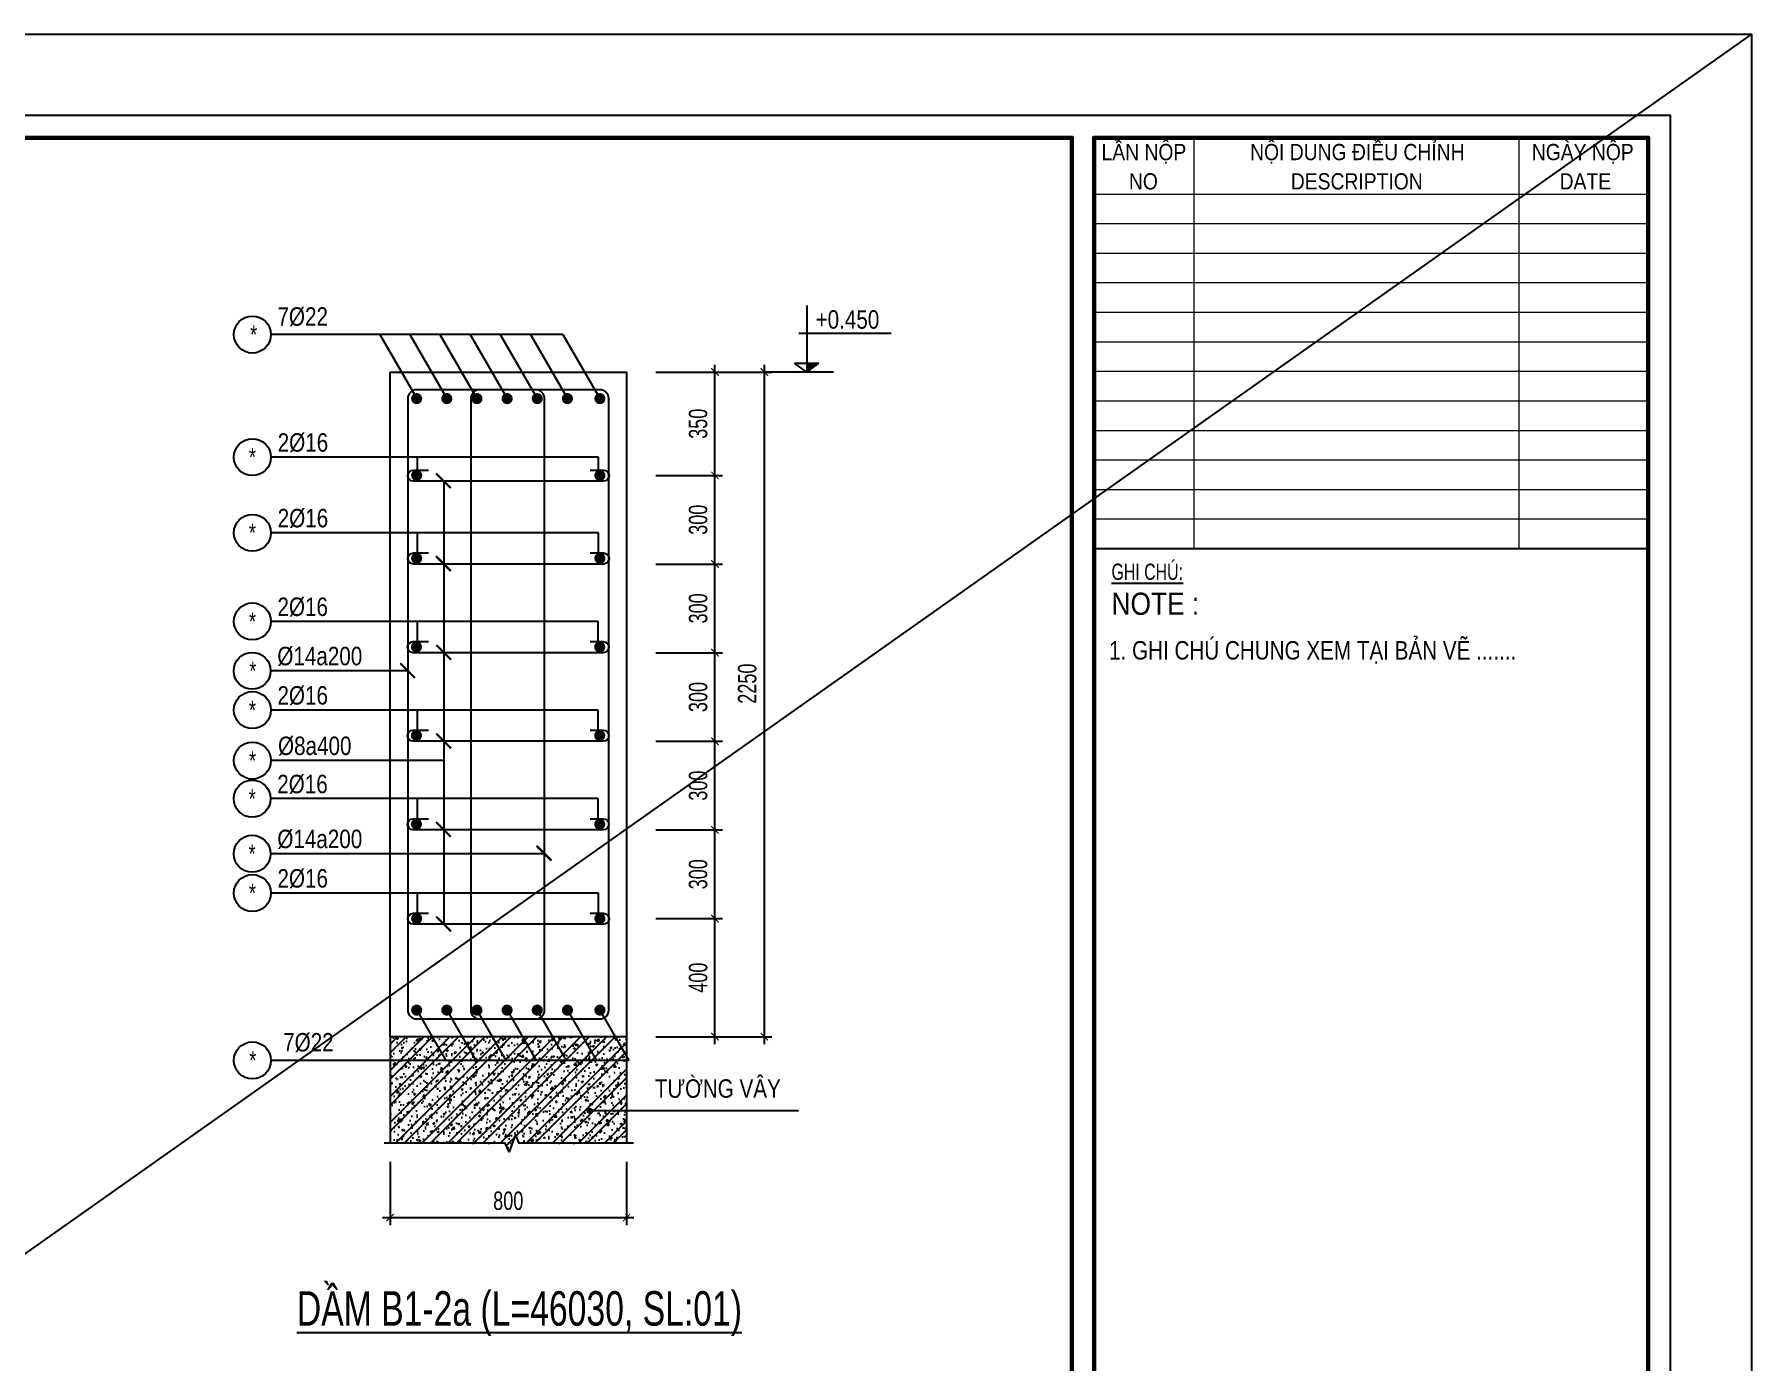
# Model space of a CAD drawing. Extents: x -492186 to 1868871, y -490204 to 147457.
# Drawn here: x -370470 to -323986, y 111511 to 147457 of the extents above; entities that cross this region are included whole.
import ezdxf
from ezdxf.enums import TextEntityAlignment as Align

# ---------------------------------------------------------------- set-up
doc = ezdxf.new("R2010")
doc.units = 0
doc.header["$LTSCALE"] = 250
doc.header["$MEASUREMENT"] = 0
doc.layers.get('0').update_dxf_attribs({"linetype": 'CONTINUOUS'})
doc.layers.get('Defpoints').update_dxf_attribs({"linetype": 'CONTINUOUS'})
for name, color, linetype in [('CDC -TEXT KHUNG', 7, 'CONTINUOUS'), ('CDC-KHUNGTEN', 7, 'CONTINUOUS'), ('CDC.02.DIM', 1, 'CONTINUOUS'), ('CDC.03.BORDER', 3, 'CONTINUOUS'), ('CDC.05.STEEL', 4, 'CONTINUOUS'), ('CDC.06.TEXT', 2, 'CONTINUOUS'), ('CDC.10.HATCH', 9, 'CONTINUOUS'), ('CDC.11.NOTE', 8, 'CONTINUOUS'), ('CDC.14.STEELNUM', 9, 'CONTINUOUS')]:
    doc.layers.add(name, color=color, linetype=linetype)
doc.layers.add('KCS_Plotter', color=11, linetype='CONTINUOUS', plot=False)
doc.styles.add('arial', font='arial.ttf', dxfattribs={"width": 0.7})
doc.styles.add('Arial_4', font='arial.ttf', dxfattribs={"width": 0.75, "height": 3})
doc.styles.add('KT CDC', font='arial.ttf', dxfattribs={"width": 0.85, "height": 200})
doc.styles.get("Standard").update_dxf_attribs({"font": 'arial.ttf', "width": 0.7})
doc.dimstyles.new('DIM 200-25', dxfattribs={"dimscale": 200, "dimtxt": 2.5, "dimasz": 1, "dimexe": 1, "dimexo": 0, "dimgap": 1, "dimtad": 1, "dimdec": 0, "dimlfac": 0.125, "dimdsep": 46, "dimtxsty": 'arial', "dimblk": 'ARCHTICK', "dimcen": 1, "dimdle": 1, "dimclrd": 256, "dimclre": 256, "dimclrt": 2, "dimadec": 0, "dimazin": 0, "dimtfac": 0.00072, "dimtdec": 0, "dimtix": 1, "dimtmove": 2, "dimatfit": 3, "dimldrblk": 'ARCHTICK', "dimfxl": 1, "dimtolj": 1, "dimlwd": -1, "dimlwe": -1, "dimarcsym": 1})

# ---------------------------------------------------------------- blocks, each defined once
blk = doc.blocks.new('_ARCHTICK')
at = {"color": 0, "linetype": 'ByBlock', "const_width": 0.15}
blk.add_lwpolyline([(-0.5, -0.5), (0.5, 0.5)], dxfattribs=at)
blk = doc.blocks.new('*D115')
at = {"layer": 'CDC.02.DIM', "transparency": 16777216}
for p, q in [((-353650, 138311), (-350511, 138311)), ((-350711, 138511), (-350711, 120111)), ((-353650, 120311), (-350511, 120311))]:
    blk.add_line(p, q, dxfattribs=at)
at = {"layer": 'Defpoints', "color": 0, "transparency": 16777216}
for p in [(-353650, 138311), (-353650, 120311), (-350711, 120311)]:
    blk.add_point(p, dxfattribs=at)
at = {"layer": 'CDC.02.DIM', "transparency": 16777216, "xscale": 200, "yscale": 200, "zscale": 200}
for p, rotation in [((-350711, 138311), 90), ((-350711, 120311), 270)]:
    blk.add_blockref('_ARCHTICK', p, dxfattribs=dict(at, rotation=rotation))
at = {"layer": 'CDC.02.DIM', "color": 2, "transparency": 16777216, "insert": (-351174, 129873), "char_height": 500, "attachment_point": 5, "rotation": 90, "style": 'arial'}
blk.add_mtext('\\A1;2250', dxfattribs=at)
blk = doc.blocks.new('*D116')
at = {"layer": 'CDC.02.DIM', "transparency": 16777216}
for p, q in [((-352047, 120111), (-352047, 123711)), ((-353650, 123511), (-351847, 123511)), ((-353650, 120311), (-351847, 120311))]:
    blk.add_line(p, q, dxfattribs=at)
at = {"layer": 'Defpoints', "color": 0, "transparency": 16777216}
for p in [(-353650, 123511), (-352047, 123511), (-353650, 120311)]:
    blk.add_point(p, dxfattribs=at)
at = {"layer": 'CDC.02.DIM', "transparency": 16777216, "xscale": 200, "yscale": 200, "zscale": 200}
for p, rotation in [((-352047, 123511), 90), ((-352047, 120311), 270)]:
    blk.add_blockref('_ARCHTICK', p, dxfattribs=dict(at, rotation=rotation))
at = {"layer": 'CDC.02.DIM', "color": 2, "transparency": 16777216, "insert": (-352502, 121911), "char_height": 500, "attachment_point": 5, "rotation": 90, "style": 'arial'}
blk.add_mtext('\\A1;400', dxfattribs=at)
blk = doc.blocks.new('*D117')
at = {"layer": 'CDC.02.DIM', "transparency": 16777216}
for p, q in [((-352047, 123311), (-352047, 126111)), ((-353650, 125911), (-351847, 125911)), ((-353650, 123511), (-351847, 123511))]:
    blk.add_line(p, q, dxfattribs=at)
at = {"layer": 'Defpoints', "color": 0, "transparency": 16777216}
for p in [(-353650, 125911), (-352047, 125911), (-353650, 123511)]:
    blk.add_point(p, dxfattribs=at)
at = {"layer": 'CDC.02.DIM', "transparency": 16777216, "xscale": 200, "yscale": 200, "zscale": 200}
for p, rotation in [((-352047, 125911), 90), ((-352047, 123511), 270)]:
    blk.add_blockref('_ARCHTICK', p, dxfattribs=dict(at, rotation=rotation))
at = {"layer": 'CDC.02.DIM', "color": 2, "transparency": 16777216, "insert": (-352502, 124711), "char_height": 500, "attachment_point": 5, "rotation": 90, "style": 'arial'}
blk.add_mtext('\\A1;300', dxfattribs=at)
blk = doc.blocks.new('*D118')
at = {"layer": 'CDC.02.DIM', "transparency": 16777216}
for p, q in [((-353650, 130711), (-351847, 130711)), ((-352047, 128111), (-352047, 130911)), ((-353650, 128311), (-351847, 128311))]:
    blk.add_line(p, q, dxfattribs=at)
at = {"layer": 'Defpoints', "color": 0, "transparency": 16777216}
for p in [(-353650, 130711), (-352047, 130711), (-353650, 128311)]:
    blk.add_point(p, dxfattribs=at)
at = {"layer": 'CDC.02.DIM', "transparency": 16777216, "xscale": 200, "yscale": 200, "zscale": 200}
for p, rotation in [((-352047, 130711), 90), ((-352047, 128311), 270)]:
    blk.add_blockref('_ARCHTICK', p, dxfattribs=dict(at, rotation=rotation))
at = {"layer": 'CDC.02.DIM', "color": 2, "transparency": 16777216, "insert": (-352502, 129511), "char_height": 500, "attachment_point": 5, "rotation": 90, "style": 'arial'}
blk.add_mtext('\\A1;300', dxfattribs=at)
blk = doc.blocks.new('*D119')
at = {"layer": 'CDC.02.DIM', "transparency": 16777216}
for p, q in [((-353650, 133111), (-351847, 133111)), ((-352047, 130511), (-352047, 133311)), ((-353650, 130711), (-351847, 130711))]:
    blk.add_line(p, q, dxfattribs=at)
at = {"layer": 'Defpoints', "color": 0, "transparency": 16777216}
for p in [(-353650, 133111), (-352047, 133111), (-353650, 130711)]:
    blk.add_point(p, dxfattribs=at)
at = {"layer": 'CDC.02.DIM', "transparency": 16777216, "xscale": 200, "yscale": 200, "zscale": 200}
for p, rotation in [((-352047, 133111), 90), ((-352047, 130711), 270)]:
    blk.add_blockref('_ARCHTICK', p, dxfattribs=dict(at, rotation=rotation))
at = {"layer": 'CDC.02.DIM', "color": 2, "transparency": 16777216, "insert": (-352502, 131911), "char_height": 500, "attachment_point": 5, "rotation": 90, "style": 'arial'}
blk.add_mtext('\\A1;300', dxfattribs=at)
blk = doc.blocks.new('*D120')
at = {"layer": 'CDC.02.DIM', "transparency": 16777216}
for p, q in [((-353650, 135511), (-351847, 135511)), ((-352047, 132911), (-352047, 135711)), ((-353650, 133111), (-351847, 133111))]:
    blk.add_line(p, q, dxfattribs=at)
at = {"layer": 'Defpoints', "color": 0, "transparency": 16777216}
for p in [(-353650, 135511), (-352047, 135511), (-353650, 133111)]:
    blk.add_point(p, dxfattribs=at)
at = {"layer": 'CDC.02.DIM', "transparency": 16777216, "xscale": 200, "yscale": 200, "zscale": 200}
for p, rotation in [((-352047, 135511), 90), ((-352047, 133111), 270)]:
    blk.add_blockref('_ARCHTICK', p, dxfattribs=dict(at, rotation=rotation))
at = {"layer": 'CDC.02.DIM', "color": 2, "transparency": 16777216, "insert": (-352502, 134311), "char_height": 500, "attachment_point": 5, "rotation": 90, "style": 'arial'}
blk.add_mtext('\\A1;300', dxfattribs=at)
blk = doc.blocks.new('*D121')
at = {"layer": 'CDC.02.DIM', "transparency": 16777216}
for p, q in [((-353650, 138311), (-351847, 138311)), ((-352047, 135311), (-352047, 138511)), ((-353650, 135511), (-351847, 135511))]:
    blk.add_line(p, q, dxfattribs=at)
at = {"layer": 'Defpoints', "color": 0, "transparency": 16777216}
for p in [(-353650, 138311), (-352047, 138311), (-353650, 135511)]:
    blk.add_point(p, dxfattribs=at)
at = {"layer": 'CDC.02.DIM', "transparency": 16777216, "xscale": 200, "yscale": 200, "zscale": 200}
for p, rotation in [((-352047, 138311), 90), ((-352047, 135511), 270)]:
    blk.add_blockref('_ARCHTICK', p, dxfattribs=dict(at, rotation=rotation))
at = {"layer": 'CDC.02.DIM', "color": 2, "transparency": 16777216, "insert": (-352502, 136911), "char_height": 500, "attachment_point": 5, "rotation": 90, "style": 'arial'}
blk.add_mtext('\\A1;350', dxfattribs=at)
blk = doc.blocks.new('*D113')
at = {"layer": 'CDC.02.DIM', "transparency": 16777216}
for p, q in [((-360842, 116926), (-360842, 115212)), ((-354442, 116926), (-354442, 115212)), ((-361042, 115412), (-354242, 115412))]:
    blk.add_line(p, q, dxfattribs=at)
at = {"layer": 'Defpoints', "color": 0, "transparency": 16777216}
for p in [(-360842, 116926, 0), (-354442, 116926, 0), (-354442, 115412)]:
    blk.add_point(p, dxfattribs=at)
at = {"layer": 'CDC.02.DIM', "transparency": 16777216, "xscale": 200, "yscale": 200, "zscale": 200, "rotation": 180}
blk.add_blockref('_ARCHTICK', (-360842, 115412), dxfattribs=at)
at = {"layer": 'CDC.02.DIM', "transparency": 16777216, "xscale": 200, "yscale": 200, "zscale": 200}
blk.add_blockref('_ARCHTICK', (-354442, 115412), dxfattribs=at)
at = {"layer": 'CDC.02.DIM', "color": 2, "transparency": 16777216, "insert": (-357642, 115867), "char_height": 500, "attachment_point": 5, "style": 'arial'}
blk.add_mtext('\\A1;800', dxfattribs=at)
blk = doc.blocks.new('*D114')
at = {"layer": 'CDC.02.DIM', "transparency": 16777216}
for p, q in [((-353650, 128311), (-351847, 128311)), ((-352047, 125711), (-352047, 128511)), ((-353650, 125911), (-351847, 125911))]:
    blk.add_line(p, q, dxfattribs=at)
at = {"layer": 'Defpoints', "color": 0, "transparency": 16777216}
for p in [(-353650, 128311), (-352047, 128311), (-353650, 125911)]:
    blk.add_point(p, dxfattribs=at)
at = {"layer": 'CDC.02.DIM', "transparency": 16777216, "xscale": 200, "yscale": 200, "zscale": 200}
for p, rotation in [((-352047, 128311), 90), ((-352047, 125911), 270)]:
    blk.add_blockref('_ARCHTICK', p, dxfattribs=dict(at, rotation=rotation))
at = {"layer": 'CDC.02.DIM', "color": 2, "transparency": 16777216, "insert": (-352502, 127111), "char_height": 500, "attachment_point": 5, "rotation": 90, "style": 'arial'}
blk.add_mtext('\\A1;300', dxfattribs=at)
blk = doc.blocks.new('KHUNG TEN')
at = {"layer": 'CDC-KHUNGTEN', "color": 8, "lineweight": 9}
for p, q in [((76550, 58000), (76550, 52433)), ((80950, 58000), (80950, 52433)), ((82700, 57233), (75200, 57233)), ((82700, 56833), (75200, 56833)), ((82700, 56433), (75200, 56433)), ((82700, 56033), (75200, 56033)), ((82700, 55633), (75200, 55633)), ((82700, 55233), (75200, 55233)), ((82700, 54833), (75200, 54833)), ((82700, 54433), (75200, 54433)), ((82700, 54033), (75200, 54033)), ((82700, 53633), (75200, 53633)), ((82700, 53233), (75200, 53233)), ((82700, 52833), (75200, 52833))]:
    blk.add_line(p, q, dxfattribs=at)
at = {"layer": 'CDC-KHUNGTEN', "color": 6, "lineweight": 25}
blk.add_line((82700, 52433), (75200, 52433), dxfattribs=at)
at = {"layer": 'CDC-KHUNGTEN', "color": 8}
blk.add_lwpolyline([(75096, 1100), (83000, 1100), (83000, 58300), (3000, 58300), (3000, 1100), (75096, 1100)], dxfattribs=at)
at = {"layer": 'CDC-KHUNGTEN', "color": 255, "lineweight": 60}
blk.add_lwpolyline([(74900, 1400), (74900, 58000), (3300, 58000), (3300, 1400), (74900, 1400)], close=True, dxfattribs=at)
blk.add_lwpolyline([(75200, 1400), (82700, 1400), (82700, 58000), (75200, 58000), (75200, 1400)], dxfattribs=at)
at = {"layer": 'Defpoints', "color": 1, "ltscale": 0.2}
blk.add_lwpolyline([(0, 0), (0, 59400), (84100, 59400), (84100, 0), (0, 0)], close=True, dxfattribs=at)
at = {"layer": 'CDC -TEXT KHUNG', "color": 7, "style": 'KT CDC', "width": 0.85}
for s, p in [('NO', (75672, 57299)), ('DESCRIPTION', (77863, 57299)), ('DATE', (81501, 57299))]:
    blk.add_text(s, height=220, dxfattribs=at).set_placement(p)
at = {"layer": 'CDC -TEXT KHUNG', "char_height": 220, "attachment_point": 2, "line_spacing_factor": 0.941778, "style": 'KT CDC'}
for s, insert, width in [('LẦN NỘP', (75875, 57916), 1464.22), ('NỘI DUNG ĐIỀU CHỈNH', (78763, 57916), 3699.71), ('NGÀY NỘP', (81814, 57916), 1755.59)]:
    blk.add_mtext(s, dxfattribs=dict(at, insert=insert, width=width))
at = {"layer": 'CDC-KHUNGTEN', "color": 7, "style": 'Arial_4', "width": 0.85}
blk.add_text('NOTE :', height=300, dxfattribs=at).set_placement((75436, 51540))
at = {"layer": 'CDC-KHUNGTEN', "color": 6, "insert": (75436, 52233), "char_height": 220, "width": 1881.96, "attachment_point": 1, "style": 'arial'}
blk.add_mtext('{\\LGHI CHÚ:}', dxfattribs=at)

msp = doc.modelspace()

# ---------------------------------------------------------------- hatches: boundary and pattern name
at = {"layer": 'CDC.10.HATCH'}
h = msp.add_hatch(dxfattribs=at)
h.set_pattern_fill('BªT«NG', color=256, scale=100, style=0, pattern_type=2)
h.set_pattern_definition([(45, (-267216.04, 198176.27), (-353.5534, 353.5534), []), (45, (-266980.34, 198176.27), (-353.5534, 353.5534), []), (50, (-267216.04, 198176.27), (478.1735, -41.8348), [50, -550]), (355, (-267216.04, 198176.27), (-92.5009, 501.4614), [40, -440]), (100.4514, (-267176.2, 198172.8), (385.673, 459.6264), [42.4935, -467.428]), (46.1842, (-267216.04, 198309.6), (711.494, -110.346), [75, -825]), (96.6356, (-267156.75, 198300.4), (623.1085, 649.412), [63.74, -701.142]), (351.1842, (-267216.04, 198309.6), (623.108, 649.4124), [60, -660]), (21, (-267149.37, 198276.27), (397.938, -268.4126), [50, -550]), (326, (-267149.37, 198276.27), (162.2102, 483.4334), [40, -440]), (71.4514, (-267116.2, 198253.9), (560.1484, 215.0203), [42.4935, -467.428]), (37.5, (-267216.04, 198176.27), (8.10657, 221.92924), [0, -434.66667, 0, -446.66667, 0, -441.66667]), (7.5, (-267216.04, 198176.27), (175.3797, 262.94114), [0, -254.66667, 0, -424.66667, 0, -168.33333]), (327.5, (-267364.7, 198176.27), (355.88162, -15.03658), [0, -166.66667, 0, -520, 0, -690]), (317.5, (-267431.37, 198176.27), (388.7908, 66.73665), [0, -216.6667, 0, -345.3333, 0, -490])])
h.paths.add_polyline_path([(-360841.6, 119670.9), (-354441.6, 119670.9), (-354441.6, 117873.6), (-355405.2, 117873.6, 1), (-355488.5, 117873.6, 1), (-355405.2, 117873.6), (-354441.6, 117873.6), (-354441.6, 117429), (-357345.4, 117429), (-357448.2, 117665.8), (-357620.5, 117192.2), (-357723.4, 117429), (-360841.6, 117429)])
h.paths.add_polyline_path([(-354745.9, 120311.3), (-354441.6, 120311.3), (-354441.6, 119784.2)])
h.paths.add_polyline_path([(-355625.9, 120311.3), (-354745.9, 120311.3), (-354441.6, 119784.2), (-354441.6, 119670.9), (-355256.2, 119670.9)])
h.paths.add_polyline_path([(-356441.9, 120311.3), (-355625.9, 120311.3), (-355256.2, 119670.9), (-356072.2, 119670.9)])
h.paths.add_polyline_path([(-357257.9, 120311.3), (-356441.9, 120311.3), (-356072.2, 119670.9), (-356888.2, 119670.9)])
h.paths.add_polyline_path([(-358073.9, 120311.3), (-357472.7, 120311.3), (-357257.9, 120311.3), (-356888.2, 119670.9), (-357704.2, 119670.9)])
h.paths.add_polyline_path([(-358889.9, 120311.3), (-358073.9, 120311.3), (-357704.2, 119670.9), (-358520.2, 119670.9)])
h.paths.add_polyline_path([(-359705.9, 120311.3), (-358889.9, 120311.3), (-358520.2, 119670.9), (-359336.2, 119670.9)])
h.paths.add_polyline_path([(-360841.6, 120311.3), (-359705.9, 120311.3), (-359336.2, 119670.9), (-360841.6, 119670.9)])
at = {"layer": 'CDC.11.NOTE'}
msp.add_hatch(color=256, dxfattribs=at).paths.add_polyline_path([(-349239.1, 138555.3), (-349564.7, 138555.3), (-349564.7, 138311.3)])

# ---------------------------------------------------------------- linework, layer by layer
at = {"layer": 'CDC.03.BORDER'}
for p, q in [((-360841.6, 120311.3, 0), (-360841.6, 117429, 0)), ((-354441.6, 120311.3, 0), (-354441.6, 117429, 0))]:
    msp.add_line(p, q, dxfattribs=at)
at = {"layer": 'CDC.03.BORDER', "elevation": 0}
msp.add_lwpolyline([(-357472.7, 120311.3), (-360841.6, 120311.3), (-360841.6, 138311.3), (-354441.6, 138311.3), (-354441.6, 120311.3), (-357472.7, 120311.3)], dxfattribs=at)
at = {"layer": 'CDC.05.STEEL', "elevation": 0}
for points in [[(-360361.6, 137591.3), (-360361.6, 121031.3, 0.4142136), (-360121.6, 120791.3), (-355161.6, 120791.3, 0.4142136), (-354921.6, 121031.3), (-354921.6, 137591.3, 0.4142136), (-355161.6, 137831.3), (-360121.6, 137831.3, 0.4142136)], [(-358657.1, 137591.3), (-358657.1, 121031.3, 0.4142136), (-358417.1, 120791.3), (-356899.7, 120791.3, 0.4142136), (-356659.7, 121031.3), (-356659.7, 137591.3, 0.4142136), (-356899.7, 137831.3), (-358417.1, 137831.3, 0.4142136)]]:
    msp.add_lwpolyline(points, format="xyb", close=True, dxfattribs=at)
at = {"layer": 'CDC.05.STEEL', "const_width": 150, "elevation": 0}
for points in [[(-360174.6, 137538.2, -1), (-360068.6, 137644.3, -1)], [(-359252.6, 137538.2, 1), (-359358.6, 137644.3, 1)], [(-358436.6, 137538.2, 1), (-358542.6, 137644.3, 1)], [(-357620.6, 137538.2, 1), (-357726.6, 137644.3, 1)], [(-356804.6, 137538.2, 1), (-356910.6, 137644.3, 1)], [(-355988.6, 137538.2, 1), (-356094.6, 137644.3, 1)], [(-355108.6, 137538.2, 1), (-355214.6, 137644.3, 1)], [(-360174.6, 135458.2, -1), (-360068.6, 135564.3, -1)], [(-355108.6, 135458.2, 1), (-355214.6, 135564.3, 1)], [(-360174.6, 133214.2, -1), (-360068.6, 133320.2, -1)], [(-355108.6, 133214.2, 1), (-355214.6, 133320.2, 1)], [(-360180.4, 130814.2, -1), (-360074.4, 130920.2, -1)], [(-355114.4, 130814.2, 1), (-355220.4, 130920.2, 1)], [(-360180.4, 128414.2, -1), (-360074.4, 128520.2, -1)], [(-355114.4, 128414.2, 1), (-355220.4, 128520.2, 1)], [(-360180.4, 126014.2, -1), (-360074.4, 126120.2, -1)], [(-355114.4, 126014.2, 1), (-355220.4, 126120.2, 1)], [(-360174.6, 123458.2, -1), (-360068.6, 123564.3, -1)], [(-355108.6, 123458.2, 1), (-355214.6, 123564.3, 1)], [(-360174.6, 121084.3, 1), (-360068.6, 120978.2, 1)], [(-359252.6, 120978.2, 1), (-359358.6, 121084.3, 1)], [(-358436.6, 120978.2, 1), (-358542.6, 121084.3, 1)], [(-357620.6, 120978.2, 1), (-357726.6, 121084.3, 1)], [(-356804.6, 120978.2, 1), (-356910.6, 121084.3, 1)], [(-355988.6, 120978.2, 1), (-356094.6, 121084.3, 1)], [(-355108.6, 121084.3, -1), (-355214.6, 120978.2, -1)]]:
    msp.add_lwpolyline(points, format="xyb", close=True, dxfattribs=at)
at = {"layer": 'CDC.05.STEEL', "elevation": 0}
for points in [[(-355421.1, 135655.3), (-355064.7, 135655.3, -1), (-355064.7, 135355.3), (-360211.6, 135355.3, -1), (-360211.6, 135655.3), (-359798.6, 135655.3)], [(-355421.1, 133411.3), (-355064.7, 133411.3, -1), (-355064.7, 133111.3), (-360211.6, 133111.3, -1), (-360211.6, 133411.3), (-359798.6, 133411.3)], [(-355427, 131011.3), (-355070.5, 131011.3, -1), (-355070.5, 130711.3), (-360217.4, 130711.3, -1), (-360217.4, 131011.3), (-359804.4, 131011.3)], [(-355427, 128611.3), (-355070.5, 128611.3, -1), (-355070.5, 128311.3), (-360217.4, 128311.3, -1), (-360217.4, 128611.3), (-359804.4, 128611.3)], [(-355427, 126211.3), (-355070.5, 126211.3, -1), (-355070.5, 125911.3), (-360217.4, 125911.3, -1), (-360217.4, 126211.3), (-359804.4, 126211.3)], [(-355421.1, 123655.3), (-355064.7, 123655.3, -1), (-355064.7, 123355.3), (-360211.6, 123355.3, -1), (-360211.6, 123655.3), (-359798.6, 123655.3)]]:
    msp.add_lwpolyline(points, format="xyb", dxfattribs=at)
at = {"layer": 'CDC.11.NOTE'}
for p, q in [((-349564.7, 140117.3, 0), (-349564.7, 138311.3, 0)), ((-356162.7, 139325.3, 0), (-364068.7, 139325.3, 0)), ((-361122.7, 139325.3, 0), (-360121.6, 137591.3, 0)), ((-360306.7, 139325.3, 0), (-359305.6, 137591.3, 0)), ((-359490.7, 139325.3, 0), (-358489.6, 137591.3, 0)), ((-358674.7, 139325.3, 0), (-357673.6, 137591.3, 0)), ((-357858.7, 139325.3, 0), (-356857.6, 137591.3, 0)), ((-357042.7, 139325.3, 0), (-356041.6, 137591.3, 0)), ((-356162.7, 139325.3, 0), (-355161.6, 137591.3, 0)), ((-347279.5, 139351.3, 0), (-349781.2, 139351.3, 0)), ((-349564.7, 138311.3, 0), (-349890.3, 138555.3, 0)), ((-349890.3, 138555.3, 0), (-349239.1, 138555.3, 0)), ((-349564.7, 138311.3, 0), (-349239.1, 138555.3, 0)), ((-348835.3, 138311.3, 0), (-350710.6, 138311.3, 0)), ((-355198.7, 136006.5, 0), (-364062.8, 136006.5, 0)), ((-360094.8, 135452.4, 0), (-360094.8, 136006.5, 0)), ((-355198.7, 135452.4, 0), (-355198.7, 136006.5, 0)), ((-359383.7, 135355.3, 0), (-359383.7, 123355.3, 0)), ((-355198.7, 133957.9, 0), (-364062.8, 133957.9, 0)), ((-360094.8, 133208.3, 0), (-360094.8, 133957.9, 0)), ((-355198.7, 133208.3, 0), (-355198.7, 133957.9, 0)), ((-355204.5, 131557.9, 0), (-364068.7, 131557.9, 0)), ((-360100.6, 130808.3, 0), (-360100.6, 131557.9, 0)), ((-355204.5, 130808.3, 0), (-355204.5, 131557.9, 0)), ((-360361.6, 130219.2, 0), (-364068.7, 130219.2, 0)), ((-355204.5, 129157.9, 0), (-364068.7, 129157.9, 0)), ((-360100.6, 128408.3, 0), (-360100.6, 129157.9, 0)), ((-355204.5, 128408.3, 0), (-355204.5, 129157.9, 0)), ((-359383.7, 127788.9, 0), (-364068.7, 127788.9, 0)), ((-355204.5, 126757.9, 0), (-364074.5, 126757.9, 0)), ((-360100.6, 126008.3, 0), (-360100.6, 126757.9, 0)), ((-355204.5, 126008.3, 0), (-355204.5, 126757.9, 0)), ((-356659.7, 125266.9, 0), (-364068.7, 125266.9, 0)), ((-355198.7, 124202, 0), (-364068.7, 124202, 0)), ((-360094.8, 123452.4, 0), (-360094.8, 124202, 0)), ((-355198.7, 123452.4, 0), (-355198.7, 124202, 0)), ((-360121.6, 121031.3, 0), (-359336.2, 119670.9, 0)), ((-359305.6, 121031.3, 0), (-358520.2, 119670.9, 0)), ((-358489.6, 121031.3, 0), (-357704.2, 119670.9, 0)), ((-357673.6, 121031.3, 0), (-356888.2, 119670.9, 0)), ((-356857.6, 121031.3, 0), (-356072.2, 119670.9, 0)), ((-356041.6, 121031.3, 0), (-355256.2, 119670.9, 0)), ((-355161.6, 121031.3, 0), (-354376.2, 119670.9, 0)), ((-354376.2, 119670.9, 0), (-364068.7, 119670.9, 0)), ((-355446.8, 118308.6, 0), (-349785.6, 118308.6, 0))]:
    msp.add_line(p, q, dxfattribs=at)
at = {"layer": 'CDC.11.NOTE', "const_width": 83.3, "elevation": 0}
msp.add_lwpolyline([(-355488.5, 118308.6, 1), (-355405.2, 118308.6, 1)], format="xyb", close=True, dxfattribs=at)
at = {"layer": 'CDC.11.NOTE', "elevation": 0}
msp.add_lwpolyline([(-354252.6, 117429), (-357345.4, 117429), (-357448.2, 117665.8), (-357620.5, 117192.2), (-357723.4, 117429), (-360998.4, 117429)], dxfattribs=at)
at = {"layer": 'CDC.14.STEELNUM'}
for centre in [(-364568.7, 139325.3, 0), (-364568.7, 136006.5, 0), (-364568.7, 133957.9, 0), (-364568.7, 131557.9, 0), (-364574.5, 130219.2, 0), (-364568.7, 129157.9, 0), (-364568.7, 127788.9, 0), (-364574.5, 126757.9, 0), (-364574.5, 125266.9, 0), (-364568.7, 124202, 0), (-364568.7, 119670.9, 0)]:
    msp.add_circle(centre, 500, dxfattribs=at)
at = {"layer": 'KCS_Plotter'}
msp.add_line((-323986, 147456.9), (-492186, 28656.9), dxfattribs=at)

# ---------------------------------------------------------------- block references
at = {"layer": 'CDC.06.TEXT', "xscale": 2, "yscale": 2, "zscale": 2}
msp.add_blockref('KHUNG TEN', (-492186, 28656.9), dxfattribs=at)
at = {"layer": 'CDC.11.NOTE', "xscale": -400, "yscale": 400, "zscale": 400}
for p in [(-359397.1, 135368.7, 0), (-359397.1, 133124.7, 0), (-359390.4, 130718, 0), (-360368.3, 130225.9, 0), (-359390.4, 128318, 0), (-359397.1, 125924.7, 0), (-356673.1, 125280.3, 0), (-359390.4, 123362, 0)]:
    msp.add_blockref('_ARCHTICK', p, dxfattribs=at)

# ---------------------------------------------------------------- texts
at = {"layer": 'CDC.06.TEXT', "style": 'arial', "width": 0.8}
for s, p in [('7%%C22', (-363206.2, 139816.1, 0)), ('2%%C16', (-363200.4, 136404.8, 0)), ('2%%C16', (-363200.4, 134356.1, 0)), ('2%%C16', (-363206.2, 131956.1, 0)), ('%%C14a200', (-362743.6, 130620.7, 0)), ('2%%C16', (-363206.2, 129556.1, 0)), ('%%C8a400', (-362880.1, 128190.3, 0)), ('2%%C16', (-363212, 127156.1, 0)), ('%%C14a200', (-362743.6, 125668.3, 0)), ('2%%C16', (-363206.2, 124600.2, 0)), ('7%%C22', (-363052.2, 120161.7, 0)), ('TƯỜNG VÂY', (-351969.4, 118971.4, 0))]:
    msp.add_text(s, height=500, dxfattribs=at).set_placement(p, align=Align.MIDDLE)
msp.add_text('+0.450', height=500, dxfattribs=at).set_placement((-349323.6, 139485.8, 0))
msp.add_text('1. GHI CHÚ CHUNG XEM TẠI BẢN VẼ .......', height=500, dxfattribs=at).set_placement((-341378.4, 130775), align=Align.MIDDLE_LEFT)
at = {"layer": 'CDC.06.TEXT', "width": 0.7}
msp.add_text('%%UDẦM B1-2a (L=46030, SL:01)', height=933.333, dxfattribs=at).set_placement((-363364.1, 112486.6))
at = {"layer": 'CDC.14.STEELNUM', "style": 'arial', "width": 0.7}
for p in [(-364532.1, 139325.3, 0), (-364567, 136006.5, 0), (-364567, 133957.9, 0), (-364567, 131557.9, 0), (-364557, 130219.2, 0), (-364567, 129157.9, 0), (-364564.6, 127788.9, 0), (-364572.8, 126757.9, 0), (-364575.2, 125266.9, 0), (-364567, 124202, 0), (-364557.2, 119670.9, 0)]:
    msp.add_text('*', height=500, dxfattribs=at).set_placement(p, align=Align.MIDDLE_CENTER)

# ---------------------------------------------------------------- dimensions: what is measured, and where the dimension line sits
at = {"layer": 'CDC.02.DIM'}
dim = msp.add_linear_dim(base=(-350710.6, 120311.3, 0), p1=(-353650.1, 138311.3, 0), p2=(-353650.1, 120311.3, 0), angle=90, dimstyle='DIM 200-25', dxfattribs=at)
dim.commit()
dim.dimension.update_dxf_attribs({"geometry": '*D115', "text_midpoint": (-351173.9, 129872.7, 0), "dimtype": 160})
for base, p1, p2, angle, picture, middle in [((-352046.6, 138311.3, 0), (-353650.1, 135511.3, 0), (-353650.1, 138311.3, 0), 270, '*D121', (-352502, 136911.3, 0)), ((-352046.6, 135511.3, 0), (-353650.1, 133111.3, 0), (-353650.1, 135511.3, 0), 270, '*D120', (-352502, 134311.3, 0)), ((-352046.6, 133111.3, 0), (-353650.1, 130711.3, 0), (-353650.1, 133111.3, 0), 270, '*D119', (-352502, 131911.3, 0)), ((-352046.6, 130711.3, 0), (-353650.1, 128311.3, 0), (-353650.1, 130711.3, 0), 270, '*D118', (-352502, 129511.3, 0)), ((-352046.6, 128311.3, 0), (-353650.1, 125911.3, 0), (-353650.1, 128311.3, 0), 270, '*D114', (-352502, 127111.3, 0)), ((-352046.6, 125911.3, 0), (-353650.1, 123511.3, 0), (-353650.1, 125911.3, 0), 270, '*D117', (-352502, 124711.3, 0)), ((-352046.6, 123511.3, 0), (-353650.1, 120311.3, 0), (-353650.1, 123511.3, 0), 270, '*D116', (-352501.9, 121911.3, 0)), ((-354441.6, 115411.7, 0), (-360841.6, 116926.1, 0), (-354441.6, 116926.1, 0), 180, '*D113', (-357641.6, 115867, 0))]:
    dim = msp.add_linear_dim(base=base, p1=p1, p2=p2, angle=angle, dimstyle='DIM 200-25', dxfattribs=at)
    dim.commit()
    dim.dimension.update_dxf_attribs({"geometry": picture, "text_midpoint": middle})

doc.saveas('drawing.dxf')
